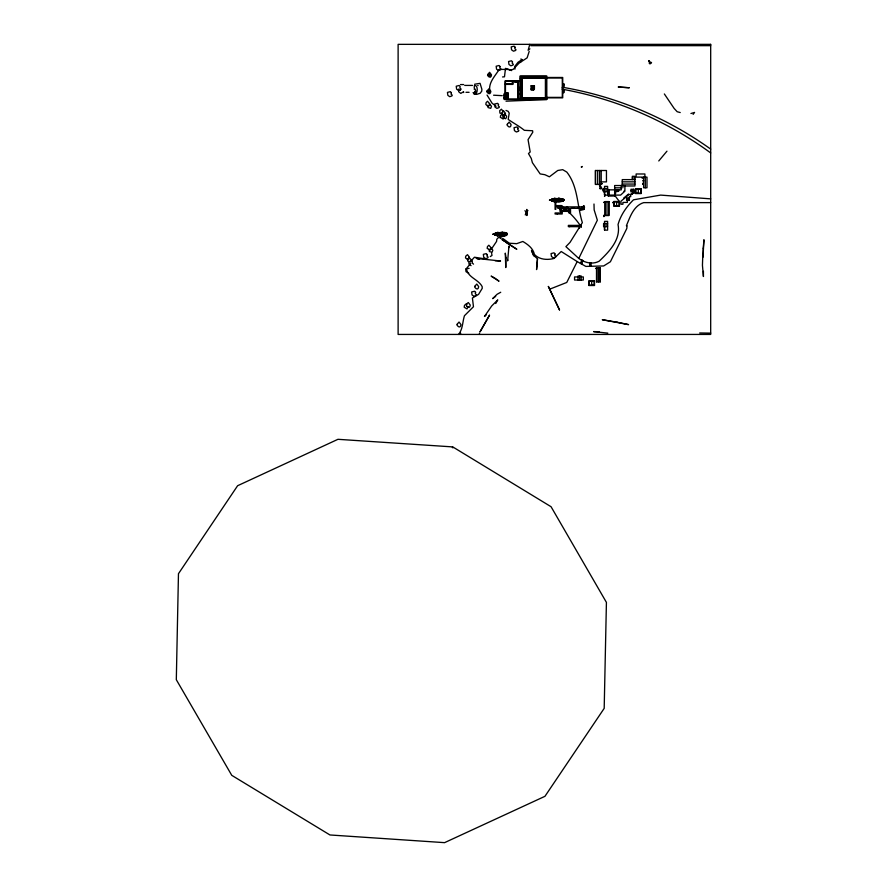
<?xml version="1.0" encoding="UTF-8"?>
<svg xmlns="http://www.w3.org/2000/svg" width="887" height="887" viewBox="0 0 887 887"><rect width="100%" height="100%" fill="white"/><g stroke="black" fill="none" stroke-linecap="round" stroke-linejoin="round"><path stroke-width="1.33" d="M526.69 209.986L526.756 215.519M581.207 225.254L581.207 226.884L581.34 225.254M526.69 209.886L526.789 215.253L526.69 212.381A14.536 0.931 90 0 0 526.811 209.399M502.807 116.873L503.007 115.243M474.689 91.372L474.212 93.146M475.288 91.372L474.811 93.146L473.026 92.68M474.223 87.902L474.423 85.474M507.73 259.891L507.641 260.889L508.95 246.131L508.816 247.65M537.5 258.76L536.568 269.515L537.5 258.76L533.309 255.201L531.49 250.433L534.429 256.31M473.769 92.647L474.223 94.388L476.208 93.501C477.971 91.017 477.55 84.875 474.578 85.474M526.213 212.381L526.49 215.231M514.937 81.659L516.434 81.948L515.203 81.582M515.081 82.047L515.746 81.759M515.558 81.682L516.378 82.025L515.713 81.981M553.277 199.176L554.076 199.12L553.277 199.22A6.409 6.409 0 0 1 554.73 199.01L562.491 199.01L563.688 200.052M554.575 201.072L554.597 198.932M557.191 213.911L557.114 213.656M561.77 208.035L561.183 208.035M563.611 208.412A20.179 0.732 -4.8 0 0 562.347 208.334L561.571 208.035L562.158 208.035M562.314 211.361L562.181 213.989L555.096 213.989L555.096 212.958L561.416 212.98M572.226 208.179L572.425 208.223M581.284 167.033L581.273 166.911M581.528 166.911C581.34 166.9 583.014 165.947 582.094 166.967M603.592 202.535L603.803 202.424M603.892 216.661L604.191 215.242M603.947 216.35L604.036 215.33M604.468 215.851L603.958 215.497M603.969 216.206L604.18 215.885M617.784 191.67L617.884 191.559M624.104 191.326L623.993 191.104M648.674 61.059L649.439 60.826L648.652 61.015M550.55 200.041A6.786 6.786 0 0 1 554.73 198.655C574.499 197.391 557.901 205.695 550.627 200.052A6.209 6.209 0 0 0 554.353 201.416L553.676 201.338M497.829 235.232C499.88 230.52 490.5 234.523 495.933 235.299C508.85 239.335 512.22 230.121 497.984 232.871A6.763 6.763 0 0 0 493.826 234.201A6.209 6.209 0 0 0 497.607 235.565L497.995 234.157L497.607 235.576M468.148 306.547L466.994 308.92L464.2 307.212L464.489 305.427L465.875 304.064L466.85 304.696M502.253 235.842L502.197 231.928M558.998 201.682L559.176 198.843M564.043 200.052L559.331 199.841L554.386 198.067L554.353 201.781C556.227 199.198 551.98 198.488 550.627 200.052A6.763 6.763 0 0 1 554.741 198.666M497.995 234.157L497.607 235.942L497.784 233.181M502.23 235.51L502.94 233.104L502.375 232.926M558.976 201.36L558.932 197.768M552.546 199.076L554.353 198.699L554.353 201.449A6.276 6.276 0 0 1 550.55 200.063M529.783 44.35L528.131 50.304L529.905 48.84M487.85 105.143L488.038 107.56L490.722 108.336L491.509 106.263L489.225 103.779M467.516 258.638L467.704 261.044L470.376 261.831L471.163 259.747L468.89 257.274M489.192 249.103L489.369 251.52L492.052 252.296L492.839 250.212L490.566 247.739M529.206 51.379L527.133 57.832L518.939 63.243L513.229 69.363L510.38 69.94L505.49 68.366L504.492 76.792L502.541 76.958M489.391 105.254L489.779 103.746L487.495 101.273L486.12 102.637L485.832 104.411L487.296 105.852L488.992 105.83M515.602 81.937L515.059 82.269L515.99 82.059M642.986 183.676L642.776 184.429L643.053 183.509M643.075 184.03L642.864 183.432M458.568 334.432C462.936 328.944 462.426 322.147 464.444 315.728L473.47 306.714L472.405 298.032L478.559 294.384L482.24 288.342L482.151 286.545C478.315 279.449 468.89 277.886 466.629 269.781L466.817 268.051L470.809 263.251M501.898 235.465L502.242 232.76M558.644 201.305L561.072 198.732L562.513 198.732M491.309 249.236L496.576 241.397L496.82 239.257L498.283 237.638L500.534 237.35M710.687 202.624L643.696 202.624C633.617 205.684 630.08 216.916 626.399 225.73L627.12 225.819L626.754 228.591L610.4 261.754L603.67 265.956L585.852 266.41L577.204 261.587L566.76 282.454L550.051 289.04M710.687 198.865L660.638 195.096L633.506 199.808C626.566 206.593 620.601 215.142 618.039 224.566C621.011 239.634 609.192 251.642 599.168 261.199C592.583 264.792 584.555 262.752 578.779 258.439L597.35 220.187L594.157 209.909L593.991 204.01M554.009 201.404L554.741 200.007L553.987 198.732M495.755 303.498L497.762 299.884L491.675 305.993L484.468 316.448L486.431 314.608M520.514 62.201L522.077 59.595M499.148 69.463C495.057 76.227 488.172 82.602 489.857 91.294M468.658 259.326L469.434 257.241L467.493 254.691L465.786 256.121L465.487 257.906L467.593 259.525M490.323 249.79L491.11 247.706L488.837 245.233L487.462 246.597L487.163 248.371L489.957 250.09M693.124 114.368L694.554 112.427L690.929 113.514M600.488 186.658L599.568 186.58L600.41 186.58M604.18 215.63L604.102 215.84M506.787 234.733L506.078 235.221M666.957 151.178L658.764 160.957M471.651 260.301L474.434 257.219L485.544 258.949M502.674 234.09L492.717 234.368M559.442 199.908L549.463 200.207M559.597 209.121L560.883 209.121L560.883 207.846L559.597 207.846L559.597 209.121L560.196 205.662L560.163 208.556M560.307 208.412L560.883 207.846M563.932 209.121L565.207 209.121L565.207 207.835L563.932 207.835L563.932 209.121L564.498 208.556A53.564 33.817 60 0 1 581.207 226.884M565.207 207.835L563.201 208.412M474.124 89.11C475.21 87.425 476.519 92.57 474.933 92.248M626.588 200.395L629.371 198.034L626.588 198.034L626.588 200.395L629.371 200.395L629.371 196.681L630.701 196.681L630.701 194.541A5.433 2.761 -32.4 0 0 635.458 190.938M635.458 192.246L630.701 194.541L628.961 194.541L620.955 201.205L620.955 204.254L622.929 204.254L622.929 202.413L627.331 202.413L627.331 200.395M502.585 113.835L499.913 113.059L499.725 110.642L501.432 109.212L503.372 111.762M515.558 81.992L515.491 81.671M599.911 186.082L600.022 186.847M600.2 186.946L600.421 186.148L599.778 186.215M617.419 191.293L617.385 189.851M622.929 187.467L622.829 187.833M495.667 296.347L492.673 298.631L497.053 294.307L500.723 292.255M490.289 256.576L491.986 255.445L491.642 253.338M521.368 60.061L518.03 62.256L514.793 66.392L514.948 69.153M499.935 232.815L498.028 234.068L495.445 233.325M554.774 199.908L556.67 198.655M550.927 199.874L551.548 199.497M551.126 200.096L551.415 199.919A6.409 6.409 0 0 1 552.989 199.242M507.297 234.212L504.326 232.882L502.053 233.968M630.701 194.541L635.458 191.592M504.326 235.532L506.776 234.035L498.062 234.257M563.522 199.874L561.072 201.382L561.072 198.688L563.522 199.874L554.807 200.096M460.697 89.775L458.535 90.518L456.628 89.177L456.228 86.227L459.2 85.474L460.187 86.627L459.832 87.957L461.007 88.999M583.713 205.773L584.478 207.358L583.757 206.006L582.304 206.859L561.538 206.926M584.145 206.593L581.883 207.569M478.137 85.607L477.705 85.451M584.522 207.181C582.304 204.154 586.362 208.456 582.715 208.334L570.529 208.334L570.529 213.268L569.266 213.268L569.266 211.372L562.181 211.372M642.82 183.365L643.075 183.764M470.742 260.989L472.239 260.944L472.35 263.095L473.525 264.138M563.101 200.961L558.622 201.105M563.256 201.205L562.513 201.382M500.213 233.514L500.878 233.303M474.623 84.221L480.055 83.345L481.863 89.21L481.752 91.139L480.122 93.301L476.596 94.388L475.997 93.512M561.072 200.628L560.651 201.427M504.326 234.789L503.905 235.576M502.364 114.09L500.656 115.51L500.357 117.295L503.151 119.002L504.304 116.629L503.007 114.778M500.49 69.397L508.118 69.452L511.655 70.594M506.011 101.196L546.791 99.488L546.791 76.016L520.048 76.016L520.048 80.861M554.353 198.699L554.841 201.393M530.781 45.669L710.687 45.669M520.88 76.847L546.348 76.847M546.348 77.291L521.323 77.291L521.323 97.692M546.791 77.479L562.724 77.479L562.724 97.814L546.791 97.814M521.567 77.535L545.283 77.535M546.348 77.701L521.733 77.701L521.733 97.714M546.791 77.901L562.303 77.901L562.303 97.382L546.791 97.382M546.348 78.123L522.155 78.123L522.155 97.736M520.492 78.533L521.434 78.533M520.492 78.655L521.567 78.655L521.434 77.402L545.405 77.402L545.405 98.102L520.492 98.102M520.492 80.861L505.069 80.861L505.069 93.911L504.06 93.789L504.126 99.488L546.791 99.488M517.786 81.249L505.457 81.249L505.457 94.299M518.23 81.305L520.492 81.393M505.457 83.744L512.353 83.744L512.353 81.249M562.724 83.866L563.888 83.866L563.888 86.449L562.724 86.449M505.457 84.065L512.619 84.065L512.619 81.249M505.457 84.398L512.886 84.398L512.886 81.249M460.464 84.564L463.668 84.564M464.71 85.418L472.472 85.418M533.763 89.931L531.036 89.931L531.136 85.762L534.417 85.762L534.417 89.01L531.036 89.01L534.417 88.922M531.036 85.851L534.417 85.851M532.721 86.106L532.81 87.137M562.303 87.292L562.724 87.292A359.035 359.035 0 0 1 710.687 149.105M518.23 87.536L520.048 87.536M517.786 87.78L520.492 87.735M562.303 89.299L562.724 89.299A358.448 358.448 0 0 1 710.687 152.941M518.385 89.82L519.893 89.82L519.893 87.691M518.23 89.975L520.048 89.975M562.724 90.064L563.888 90.064L563.888 92.658L562.724 92.658M465.985 92.303L469.079 92.303M505.457 92.88L508.096 92.88L508.096 99.1M505.457 93.235L508.096 93.235M505.457 93.59L507.431 93.59L507.431 99.1M505.457 93.944L507.431 93.944M518.23 94.177L520.048 94.177M504.126 95.297L505.036 95.297M504.126 96.007L505.036 96.007M504.126 97.382L505.036 97.382M520.492 97.98L545.283 97.98M504.126 98.091L505.036 98.091M517.786 99.1L504.526 99.1L504.526 98.091M520.492 99.045L546.348 99.045L546.348 76.459L520.492 76.459L520.492 99.488M632.309 177.965L634.937 177.965M643.618 178.287L642.066 178.087M634.937 179.617L622.242 179.617L622.242 185.971L634.937 185.971L634.937 176.313L632.309 176.313L632.309 179.617M643.618 180.771L642.776 180.771L643.618 180.87M601.209 181.89L606.453 181.89L606.453 170.504L595.365 170.504L595.365 184.429L601.209 184.429L601.209 170.504M622.242 181.835L634.937 181.835M622.242 184.052L634.937 184.052M623.683 185.527L614.647 185.527L614.647 196.094M614.647 187.833L621.255 187.833M607.606 188.51L603.592 188.51L603.592 191.67L607.606 191.67M603.592 190.051L607.606 190.051M630.967 190.616L633.75 190.616M614.647 191.204L618.694 191.204L618.694 189.851M604.535 191.869L604.535 194.94M614.647 193.111L615.811 193.111L615.811 189.851M614.647 195.972L608.238 196.094L608.238 189.851L621.255 189.851L621.255 185.527M555.905 199.442L558.4 199.442L558.4 200.384L555.905 200.384L555.905 199.442L558.389 199.464M561.105 199.287L560.296 199.287L560.296 200.739L561.105 200.739M561.382 199.586L561.449 200.362M558.799 199.808L559.387 199.808L559.198 200.972L558.976 198.599M549.541 200.052L550.96 200.052M555.927 200.362L558.389 200.362M619.459 201.482L613.793 201.482L613.793 206.25L619.459 206.25L619.459 201.482A8.648 0.887 52.5 0 1 614.647 195.096M557.757 206.837L561.05 206.793M558.644 206.793L558.699 208.334M559.852 208.866L560.628 208.101L559.852 208.866A13.793 1.519 -90 0 1 560.163 205.828M582.803 208.778L584.001 208.778M581.595 209.21L580.686 209.21L580.686 209.953L581.595 209.953L581.595 209.21L580.741 209.909M584.034 209.166L582.548 209.798L583.746 209.221M569.077 210.13L567.924 210.119M607.606 223.513L603.592 223.513L603.592 226.673L607.606 226.673M603.592 225.054L607.606 225.054M581.34 225.387L568.356 225.387L568.356 226.662L581.34 226.662M604.535 226.872L604.535 229.944M504.359 233.447L503.55 233.447L503.55 234.9L504.359 234.9M495.966 233.647L496.975 233.647L496.975 234.811L495.966 234.811L495.966 233.647L496.942 233.669M504.636 233.736L504.703 234.512M492.795 234.212L494.214 234.212M596.507 268.384L595.565 268.384L596.507 268.484M578.036 276.944L574.565 276.944L574.565 280.015L583.324 280.015L583.324 276.944L581.196 276.944M599.091 331.694L593.58 331.616L607.817 333.124M699.666 332.98L710.687 333.124M506.754 234.146L502.585 234.002L502.452 235.133L501.865 232.782M495.146 260.745L500.556 261.011L476.208 258.416M493.593 95.208L502.219 95.663M452.581 446.893L337.947 439.309L237.616 485.721L178.464 573.712L176.313 679.708L231.762 775.338L329.953 834.966L444.575 842.65L544.951 796.315L604.191 708.369L606.42 602.384L551.06 506.721L452.924 447.004M474.911 93.689L475.72 93.756M468.746 273.129L466.03 271.71L465.642 268.772L469.123 268.351M505.767 232.837L506.555 233.004M561.072 199.375L560.617 198.688M504.326 233.536L503.871 232.849M680.229 112.56L677.169 111.718L674.142 108.436L664.352 93.955M477.317 258.749L479.534 259.414M452.315 447.558L452.991 447.769M506.011 110.443L508.151 111.319L509.216 113.17L508.207 119.412C513.562 123.193 519.305 126.131 524.35 130.311L532.61 130.755L532.777 132.218L528.053 139.636L530.193 151.976L528.475 153.573L531.269 158.429L532.4 162.676L540.161 173.919L544.873 174.695L549.397 176.812L557.768 170.481L562.702 169.672L566.804 172.089C578.213 186.58 577.027 205.795 582.36 222.637L570.031 242.384L565.906 246.641L578.779 258.439M579.399 228.092L579.544 228.181M522 59.606L520.891 58.963M581.761 260.479L582.792 260.955M581.639 260.756L582.67 261.233M580.73 262.718L581.761 263.195M580.663 262.862L581.684 263.339M495.678 278.629L491.121 276.09L499.026 281.201L496.52 279.272M498.05 234.057L499.747 235.609L502.585 234.035L497.64 232.228L497.984 234.146L497.241 232.882M577.204 261.587L561.205 251.52L554.12 258.416C547.512 260.235 539.274 259.736 534.417 254.414C533.131 248.338 527.887 244.457 522.831 241.475L516.7 243.659L509.426 243.249L502.607 238.315M551.104 200.007L551.359 200.185A5.899 5.899 0 0 0 552.191 200.628M506.521 233.07L507.12 233.514M471.052 265.656L469.046 264.115L468.757 261.366M505.557 242.129L516.833 249.269L501.931 239.457L504.648 241.452M496.099 106.274L492.052 103.18L487.052 95.053M466.484 305.904L466.595 303.964L468.303 302.545L470.254 305.084L469.866 306.592L469.09 307.456L466.784 306.381M626.588 198.034L629.371 200.395M554.852 199.941L556.493 201.449L559.32 199.874L558.61 198.633M563.932 207.835L565.207 209.121M559.597 207.846L560.883 209.121M503.195 117.661L505.501 118.736L506.277 117.86L506.665 116.363L504.714 113.813M506.787 233.691L506.189 233.026L497.984 233.159A6.409 6.409 0 0 0 494.658 234.068L494.613 234.334A5.899 5.899 0 0 0 497.297 235.232M628.961 194.541L628.539 194.042L623.727 198.056L624.149 198.555M603.592 191.67L599.656 184.429L599.656 170.504M526.712 212.47L526.69 212.381A21.754 4.014 -31.1 0 1 527.931 210.529M463.28 91.882L460.808 93.401L458.79 91.86L458.512 89.11M501.676 113.891L504.37 115.754L505.523 113.381L503.583 110.831L501.709 113.048M519.183 88.811L519.261 89.543M702.97 257.274L702.814 254.78L702.437 265.257L703.424 276.511L703.424 271.289M645.304 177.123L645.304 187.778M644.893 177.123L644.893 173.985L636.123 173.985L636.123 177.123L646.989 177.123L646.989 187.778L643.618 187.778L643.618 177.123M638.296 189.175L638.296 193.189M624.903 185.527L624.903 191.16L620.634 195.096L609.236 195.096L609.236 189.851M616.62 201.859L616.62 205.873M608.682 201.582L608.682 215.508M608.371 189.851L608.371 195.972M606.996 201.582L606.996 215.508M605.189 195.14L604.502 196.437L604.978 195.14M605.311 201.582L605.311 215.508M604.535 188.51L604.535 186.381L607.606 186.381L607.606 195.14L604.535 195.14L604.535 191.67M604.535 223.513L604.535 221.373L607.606 221.373L607.606 230.143L604.535 230.143L604.535 226.673M600.1 267.963L600.1 281.878M598.415 267.963L598.415 281.878M597.694 170.504L597.694 184.429M596.729 267.963L596.729 281.878M595.587 170.504L595.587 184.429M591.684 281.124L591.684 285.137M590.764 262.885L590.764 266.41M590.642 262.885L590.642 266.41M589.655 262.885L589.766 266.41M581.883 206.859L581.883 208.334M581.196 280.015L581.196 276.001L578.036 276.001L578.036 280.015M579.654 276.001L579.654 280.015M567.514 206.859L567.514 208.334M567.181 206.859L567.181 208.334M562.713 206.859L562.757 208.334M562.513 87.292L562.513 89.299M562.602 199.387L562.602 200.517M561.848 206.859L561.848 205.607L555.805 205.607L555.805 202.269L555.085 202.269L555.085 209.343L555.805 209.343L555.805 206.859L561.172 206.859L561.172 205.607M561.671 205.607L561.538 207.015M561.05 206.859L560.983 205.618L557.801 205.684L557.845 208.334L569.266 208.334L569.266 210.175L559.985 210.175L559.985 211.372L561.105 211.372L561.094 213.124M560.772 205.607L560.772 206.859M558.134 205.607L558.134 206.859M554.874 198.688L554.874 201.427M533.797 88.922L533.63 89.931M532.133 88.922L532.034 89.931M520.88 78.156L520.88 97.736M520.048 81.305L520.048 99.045L518.23 99.045L518.23 81.249M518.385 87.691L518.318 94.177M517.786 80.861L517.786 99.488M507.763 93.235L507.763 99.1M507.109 93.944L507.109 99.1M506.776 99.1L506.776 94.299L504.492 94.299L504.492 95.297M505.036 94.299L505.036 99.1M504.326 232.849L504.326 235.576M501.643 233.625L501.643 234.523M500.989 235.609L500.989 238.459L500.335 238.459L500.335 235.609M498.128 232.849L498.128 235.576M479.468 333.124L479.468 334.432M463.668 91.926L463.668 92.536M460.464 88.656L460.464 89.92M460.597 333.124L460.597 334.432M525.27 214.876A13.782 2.594 -80.1 0 1 526.601 212.326L526.811 212.98L526.645 212.348A18.649 1.641 33.2 0 0 524.904 210.74M554.364 201.094A5.899 5.899 0 0 1 553.1 200.928M493.804 234.201A6.786 6.786 0 0 1 497.984 232.815M505.989 257.829L505.778 267.564L505.291 253.15L505.989 257.829M703.269 248.216L703.058 256.077L703.934 239.745L703.269 248.216M457.16 324.254L457.038 325.252L458.501 326.693L459.821 326.959L460.597 326.083L460.985 324.587L459.034 322.036L457.16 324.254M474.867 286.268L474.745 287.266L476.208 288.707L477.528 288.974L478.304 288.109L478.692 286.601L476.751 284.062L474.867 286.268M487.018 91.017L486.896 92.015L488.36 93.457L489.679 93.734L490.456 92.858L490.844 91.35L488.903 88.811L487.018 91.017M487.717 74.508L487.584 75.506L489.047 76.947L490.378 77.213L491.154 76.349L491.531 74.841L489.591 72.302L487.717 74.508M488.016 91.25L488.693 92.492L489.768 92.193L488.97 90.13L488.016 91.25M488.715 74.741L489.391 75.983L490.456 75.672L489.668 73.621L488.715 74.741M507.275 124.28L507.153 125.278L508.617 126.719L509.947 126.996L510.724 126.12L511.1 124.612L509.16 122.073L507.275 124.28M569.321 212.802L569.864 213.024L569.354 212.736M569.232 226.429L569.997 226.473L569.232 226.429M599.446 184.917L600.266 185.139L599.446 184.917M599.723 188.465L600.532 188.676L599.723 188.465M601.397 183.443L602.218 183.664L601.397 183.443M612.795 202.436C613.66 203.921 613.915 202.258 612.795 202.436M451.394 92.791L451.039 94.133L452.226 95.175L451.915 95.94L449.753 96.694L447.846 95.341L447.447 92.403L450.408 91.649L451.394 92.791M500.113 66.625L499.758 67.966L500.944 69.009L500.634 69.774L498.472 70.528L496.554 69.175L496.166 66.226L499.126 65.483L500.113 66.625M498.538 104.478L498.184 105.808L499.359 106.85L499.048 107.615L496.886 108.369L494.979 107.017L494.58 104.078L497.552 103.324L498.538 104.478M515.136 47.288L514.782 48.63L515.957 49.672L515.657 50.437L513.484 51.191L511.577 49.838L511.189 46.9L514.15 46.146L515.136 47.288M512.52 61.913L512.165 63.254L513.34 64.296L513.03 65.061L510.868 65.815L508.961 64.463L508.561 61.525L511.533 60.771L512.52 61.913M475.598 292.377L475.244 293.719L476.419 294.761L476.108 295.526L473.946 296.28L472.039 294.927L471.64 291.989L474.612 291.235L475.598 292.377M487.296 254.757L486.941 256.088L488.116 257.13L487.817 257.895L485.644 258.649L483.737 257.297L483.348 254.358L486.309 253.604L487.296 254.757M518.008 128.083L517.653 129.424L518.828 130.467L518.518 131.232L516.356 131.986L514.449 130.633L514.05 127.695L517.021 126.941L518.008 128.083M555.018 253.959L554.663 255.301L555.839 256.343L555.528 257.108L553.366 257.862L551.459 256.509L551.06 253.571L554.031 252.817L555.018 253.959M651.49 62.611C648.719 66.569 648.264 59.806 651.49 62.611M581.939 260.113L580.464 263.295L581.484 263.772L582.959 260.59L581.939 260.113M489.502 315.251L480.089 331.738L489.502 315.251M710.687 44.35L398.119 44.35L398.119 334.432L710.687 334.432L710.687 44.35M563.7 84.043L562.912 84.043L562.912 86.272L563.7 86.272L563.7 84.043M533.209 86.46L532.267 86.46L532.267 87.625L533.209 87.625L533.209 86.46M563.666 90.286L562.946 90.286L562.946 92.436L563.666 92.436L563.666 90.286M641.124 188.809L635.458 188.809L635.458 193.566L641.124 193.566L641.124 188.809M633.75 189.286L630.967 189.286L630.967 191.947L633.75 191.947L633.75 189.286M640.758 189.175L635.835 189.175L635.835 193.189L640.758 193.189L640.758 189.175M562.635 199.353L562.092 200.551L562.635 199.353M553.721 199.486L552.712 199.486L552.712 200.65L553.721 200.65L553.721 199.486M608.903 201.582L605.089 201.582L605.089 215.508L608.903 215.508L608.903 201.582M619.082 201.859L614.159 201.859L614.159 205.873L619.082 205.873L619.082 201.859M605.089 202.014L604.147 202.014L605.089 202.103M574.044 207.802L572.869 208.245L574.044 207.802M579.233 207.913L578.169 208.268L579.233 207.913M564.952 208.09L564.187 208.866L564.952 208.09M584.034 208.589L582.837 208.589L582.803 209.365L584.001 209.365L584.034 208.589M501.654 233.603L499.159 233.603L499.159 234.545L501.654 234.545L501.654 233.603M600.322 267.963L596.507 267.963L596.507 281.878L600.322 281.878L600.322 267.963M594.523 280.747L588.857 280.747L588.857 285.514L594.523 285.514L594.523 280.747M594.146 281.124L589.223 281.124L589.223 285.137L594.146 285.137L594.146 281.124M629.138 87.746L618.361 87.015L629.138 87.746M617.208 322.236L602.284 319.719L628.573 324.62L617.208 322.236M559.497 309.896L548.377 286.479L559.497 309.896"/></g></svg>
